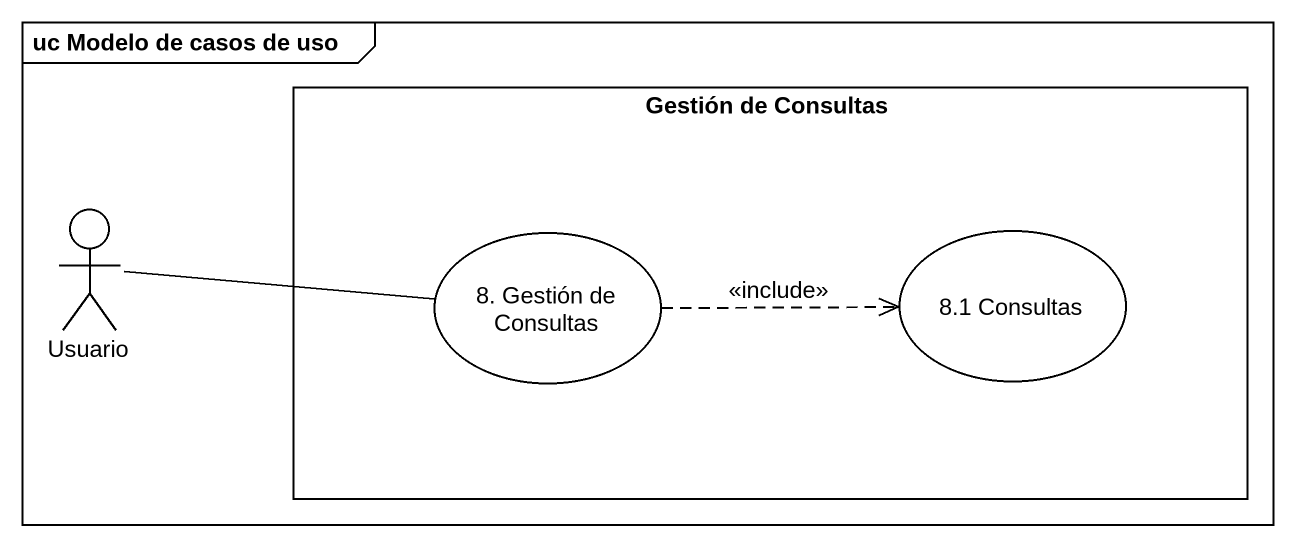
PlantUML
@startuml
mainframe uc Modelo de casos de uso
rectangle "Gestión de Consultas" as Gestión_de_Consultas {
  usecase "8. Gestión de Consultas" as u8_Gestión_de_Consultas
  usecase "8.1 Consultas" as u8_1_Consultas
}
actor Usuario
Usuario -right- u8_Gestión_de_Consultas
u8_Gestión_de_Consultas .right.> u8_1_Consultas : <<include>>
@enduml
